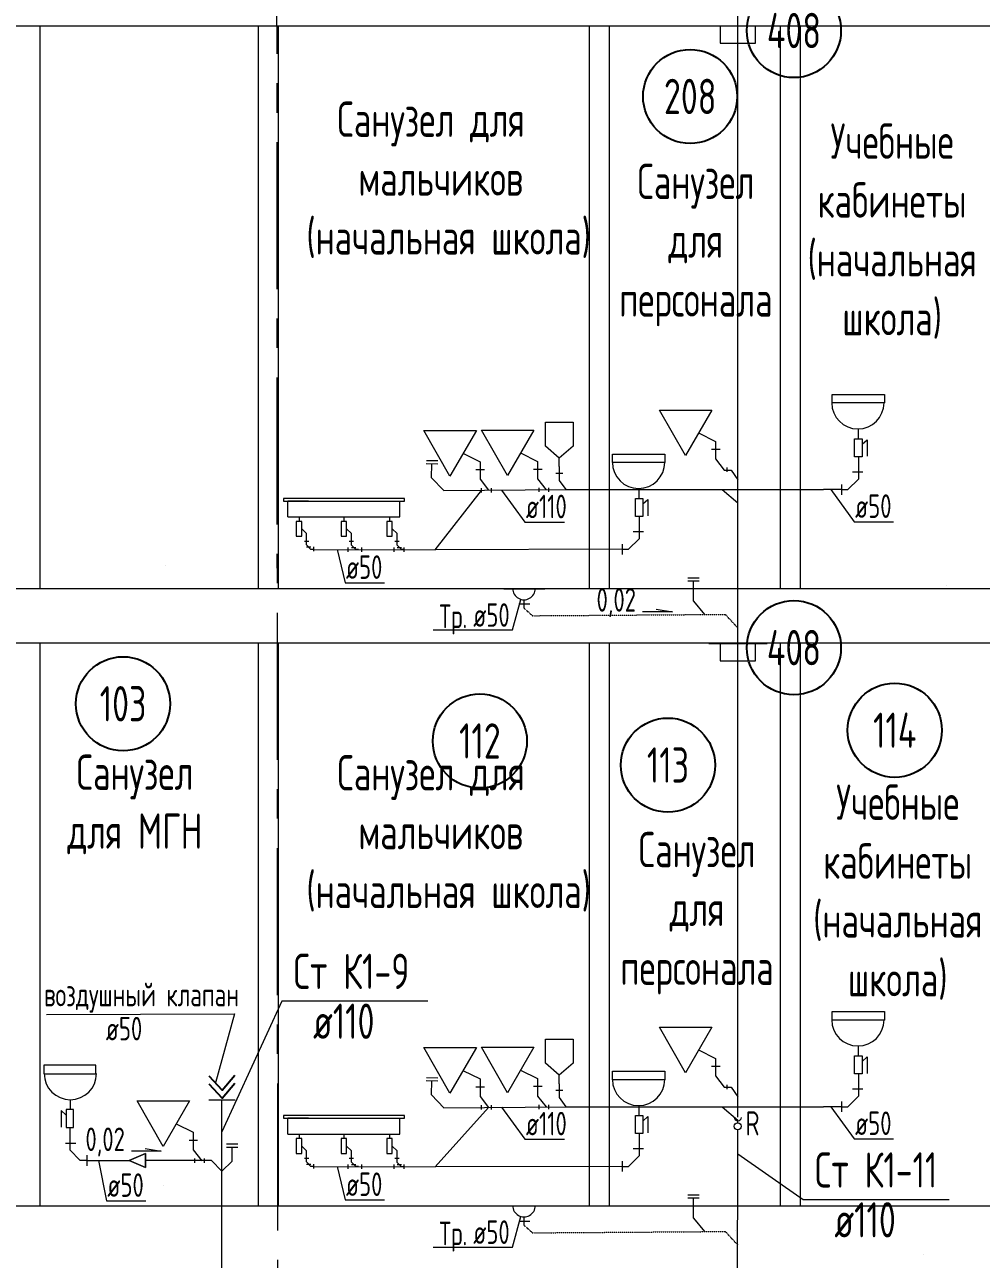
# Model space of a CAD drawing. Header units: millimetres. Extents: x -8689834 to 9419935, y -370377 to 166066.
# Drawn here: x -245600 to -237471, y -19607 to -9113 of the extents above; entities that cross this region are included whole.
import ezdxf
from ezdxf.enums import TextEntityAlignment as Align

# ---------------------------------------------------------------- set-up
doc = ezdxf.new("R2010")
doc.units = ezdxf.units.MM
doc.header["$MEASUREMENT"] = 0
doc.linetypes.add('CENTER', pattern=[2, 1.25, -0.25, 0.25, -0.25])
doc.linetypes.add('gost5', pattern=[0.137795, 0.098425, -0.03937, 0, 0])
doc.layers.get('0').update_dxf_attribs({"color": 250, "lineweight": 9})
for name, color, linetype, lineweight in [('_0', 250, 'Continuous', 9), ('АР_Маркер экспликации', 239, 'Continuous', 13), ('АР_Номер помещения', 1, 'Continuous', 25), ('АР_Оси', 195, 'Continuous', 9), ('АР_Помещения_площадь', 19, 'Continuous', 9), ('ВК_канализация', 32, 'Continuous', 30)]:
    doc.layers.add(name, color=color, linetype=linetype, lineweight=lineweight)
for name, color, linetype in [('PDF _0', 7, 'Continuous'), ('PDF __ВК-Text В1', 7, 'Continuous'), ('PDF __ВК-В1', 5, 'Continuous'), ('PDF __ВК-переход', 7, 'Continuous'), ('PDF __ВК-противопожарные муфты', 1, 'Continuous'), ('PDF __ВК-стены', 7, 'Continuous'), ('PDF __Сантехника', 7, 'Continuous'), ('АР_Кровля дорожки', 245, 'Continuous'), ('АР_Таблицы', 250, 'Continuous')]:
    doc.layers.add(name, color=color, linetype=linetype)
doc.layers.add('PDF __ВК-К1', color=7, linetype='Continuous', true_color=0xb80000)
doc.styles.add('ISOCPEUR', font='isocpeur.ttf', dxfattribs={"width": 0.7})
doc.styles.get("Standard").update_dxf_attribs({"font": 'isocpeur.ttf', "width": 0.7})

# ---------------------------------------------------------------- blocks, each defined once
blk = doc.blocks.new('*U3375')
at = {"layer": 'АР_Номер помещения', "color": 7}
blk.add_circle((-15720, 4793), 400, dxfattribs=at)
at = {"layer": 'АР_Помещения_площадь', "color": 7}
blk.add_line((-13545, 633), (-13545, 633), dxfattribs=at)
at = {"color": 7, "style": 'ISOCPEUR', "width": 0.7, "flags": 1}
blk.add_attdef('КАТЕГОРИЯ', (-499, -2092), '', height=250, dxfattribs=at)
at = {"layer": 'АР_Номер помещения', "color": 7, "style": 'ISOCPEUR', "width": 0.7}
blk.add_attdef('НОМЕР_ПОМЕЩЕНИЯ', text='', height=300, dxfattribs=at).set_placement((-15720, 4793), align=Align.MIDDLE_CENTER)
at = {"layer": 'АР_Помещения_площадь', "color": 7, "lineweight": 30, "width": 0.7, "flags": 104}
blk.add_attdef('ИМЯ_ПОМЕЩЕНИЯ', text='', height=100, dxfattribs=at).set_placement((158, 1217), align=Align.MIDDLE_CENTER)
at = {"layer": 'АР_Помещения_площадь', "color": 7, "style": 'ISOCPEUR', "width": 0.7}
blk.add_attdef('ПЛОЩАДЬ_ПОМЕЩЕНИЯ', text='', height=200, dxfattribs=at).set_placement((-13540, 880), align=Align.MIDDLE_RIGHT)
blk = doc.blocks.new('*U3325')
at = {"layer": 'АР_Номер помещения', "color": 7}
blk.add_circle((-15720, 4793), 400, dxfattribs=at)
at = {"layer": 'АР_Помещения_площадь', "color": 7}
blk.add_line((-13545, 633), (-13545, 633), dxfattribs=at)
at = {"color": 7, "style": 'ISOCPEUR', "width": 0.7, "flags": 1}
blk.add_attdef('КАТЕГОРИЯ', (-499, -2092), '', height=250, dxfattribs=at)
at = {"layer": 'АР_Номер помещения', "color": 7, "style": 'ISOCPEUR', "width": 0.7}
blk.add_attdef('НОМЕР_ПОМЕЩЕНИЯ', text='', height=300, dxfattribs=at).set_placement((-15720, 4793), align=Align.MIDDLE_CENTER)
at = {"layer": 'АР_Помещения_площадь', "color": 7, "lineweight": 30, "width": 0.7, "flags": 104}
blk.add_attdef('ИМЯ_ПОМЕЩЕНИЯ', text='', height=100, dxfattribs=at).set_placement((158, 1217), align=Align.MIDDLE_CENTER)
at = {"layer": 'АР_Помещения_площадь', "color": 7, "style": 'ISOCPEUR', "width": 0.7}
blk.add_attdef('ПЛОЩАДЬ_ПОМЕЩЕНИЯ', text='', height=200, dxfattribs=at).set_placement((-13540, 880), align=Align.MIDDLE_RIGHT)
blk = doc.blocks.new('*U3320')
at = {"layer": 'АР_Номер помещения', "color": 7}
blk.add_circle((-15720, 4793), 400, dxfattribs=at)
at = {"layer": 'АР_Помещения_площадь', "color": 7}
blk.add_line((-13545, 633), (-13545, 633), dxfattribs=at)
at = {"color": 7, "style": 'ISOCPEUR', "width": 0.7, "flags": 1}
blk.add_attdef('КАТЕГОРИЯ', (-499, -2092), '', height=250, dxfattribs=at)
at = {"layer": 'АР_Номер помещения', "color": 7, "style": 'ISOCPEUR', "width": 0.7}
blk.add_attdef('НОМЕР_ПОМЕЩЕНИЯ', text='', height=300, dxfattribs=at).set_placement((-15720, 4793), align=Align.MIDDLE_CENTER)
at = {"layer": 'АР_Помещения_площадь', "color": 7, "lineweight": 30, "width": 0.7, "flags": 104}
blk.add_attdef('ИМЯ_ПОМЕЩЕНИЯ', text='', height=100, dxfattribs=at).set_placement((158, 1217), align=Align.MIDDLE_CENTER)
at = {"layer": 'АР_Помещения_площадь', "color": 7, "style": 'ISOCPEUR', "width": 0.7}
blk.add_attdef('ПЛОЩАДЬ_ПОМЕЩЕНИЯ', text='', height=200, dxfattribs=at).set_placement((-13540, 880), align=Align.MIDDLE_RIGHT)
blk = doc.blocks.new('*U3321')
at = {"layer": 'АР_Номер помещения', "color": 7}
blk.add_circle((-15720, 4793), 400, dxfattribs=at)
at = {"layer": 'АР_Помещения_площадь', "color": 7}
blk.add_line((-13545, 633), (-13545, 633), dxfattribs=at)
at = {"color": 7, "style": 'ISOCPEUR', "width": 0.7, "flags": 1}
blk.add_attdef('КАТЕГОРИЯ', (-499, -2092), '', height=250, dxfattribs=at)
at = {"layer": 'АР_Номер помещения', "color": 7, "style": 'ISOCPEUR', "width": 0.7}
blk.add_attdef('НОМЕР_ПОМЕЩЕНИЯ', text='', height=300, dxfattribs=at).set_placement((-15720, 4793), align=Align.MIDDLE_CENTER)
at = {"layer": 'АР_Помещения_площадь', "color": 7, "lineweight": 30, "width": 0.7, "flags": 104}
blk.add_attdef('ИМЯ_ПОМЕЩЕНИЯ', text='', height=100, dxfattribs=at).set_placement((158, 1217), align=Align.MIDDLE_CENTER)
at = {"layer": 'АР_Помещения_площадь', "color": 7, "style": 'ISOCPEUR', "width": 0.7}
blk.add_attdef('ПЛОЩАДЬ_ПОМЕЩЕНИЯ', text='', height=200, dxfattribs=at).set_placement((-13540, 880), align=Align.MIDDLE_RIGHT)
blk = doc.blocks.new('*U3319')
at = {"layer": 'АР_Номер помещения', "color": 7}
blk.add_circle((-15720, 4793), 400, dxfattribs=at)
at = {"layer": 'АР_Помещения_площадь', "color": 7}
blk.add_line((-13545, 633), (-13545, 633), dxfattribs=at)
at = {"color": 7, "style": 'ISOCPEUR', "width": 0.7, "flags": 1}
blk.add_attdef('КАТЕГОРИЯ', (-499, -2092), '', height=250, dxfattribs=at)
at = {"layer": 'АР_Номер помещения', "color": 7, "style": 'ISOCPEUR', "width": 0.7}
blk.add_attdef('НОМЕР_ПОМЕЩЕНИЯ', text='', height=300, dxfattribs=at).set_placement((-15720, 4793), align=Align.MIDDLE_CENTER)
at = {"layer": 'АР_Помещения_площадь', "color": 7, "lineweight": 30, "width": 0.7, "flags": 104}
blk.add_attdef('ИМЯ_ПОМЕЩЕНИЯ', text='', height=100, dxfattribs=at).set_placement((158, 1217), align=Align.MIDDLE_CENTER)
at = {"layer": 'АР_Помещения_площадь', "color": 7, "style": 'ISOCPEUR', "width": 0.7}
blk.add_attdef('ПЛОЩАДЬ_ПОМЕЩЕНИЯ', text='', height=200, dxfattribs=at).set_placement((-13540, 880), align=Align.MIDDLE_RIGHT)
blk = doc.blocks.new('*U3285')
at = {"layer": 'АР_Номер помещения', "color": 7}
blk.add_circle((-15720, 4793), 400, dxfattribs=at)
at = {"layer": 'АР_Помещения_площадь', "color": 7}
blk.add_line((-13545, 633), (-13545, 633), dxfattribs=at)
at = {"color": 7, "style": 'ISOCPEUR', "width": 0.7, "flags": 1}
blk.add_attdef('КАТЕГОРИЯ', (-499, -2092), '', height=250, dxfattribs=at)
at = {"layer": 'АР_Номер помещения', "color": 7, "style": 'ISOCPEUR', "width": 0.7}
blk.add_attdef('НОМЕР_ПОМЕЩЕНИЯ', text='', height=300, dxfattribs=at).set_placement((-15720, 4793), align=Align.MIDDLE_CENTER)
at = {"layer": 'АР_Помещения_площадь', "color": 7, "lineweight": 30, "width": 0.7, "flags": 104}
blk.add_attdef('ИМЯ_ПОМЕЩЕНИЯ', text='', height=100, dxfattribs=at).set_placement((158, 1217), align=Align.MIDDLE_CENTER)
at = {"layer": 'АР_Помещения_площадь', "color": 7, "style": 'ISOCPEUR', "width": 0.7}
blk.add_attdef('ПЛОЩАДЬ_ПОМЕЩЕНИЯ', text='', height=200, dxfattribs=at).set_placement((-13540, 880), align=Align.MIDDLE_RIGHT)
blk = doc.blocks.new('*U3286')
at = {"layer": 'АР_Номер помещения', "color": 7}
blk.add_circle((-15720, 4793), 400, dxfattribs=at)
at = {"layer": 'АР_Помещения_площадь', "color": 7}
blk.add_line((-13545, 633), (-13545, 633), dxfattribs=at)
at = {"color": 7, "style": 'ISOCPEUR', "width": 0.7, "flags": 1}
blk.add_attdef('КАТЕГОРИЯ', (-499, -2092), '', height=250, dxfattribs=at)
at = {"layer": 'АР_Номер помещения', "color": 7, "style": 'ISOCPEUR', "width": 0.7}
blk.add_attdef('НОМЕР_ПОМЕЩЕНИЯ', text='', height=300, dxfattribs=at).set_placement((-15720, 4793), align=Align.MIDDLE_CENTER)
at = {"layer": 'АР_Помещения_площадь', "color": 7, "lineweight": 30, "width": 0.7, "flags": 104}
blk.add_attdef('ИМЯ_ПОМЕЩЕНИЯ', text='', height=100, dxfattribs=at).set_placement((158, 1217), align=Align.MIDDLE_CENTER)
at = {"layer": 'АР_Помещения_площадь', "color": 7, "style": 'ISOCPEUR', "width": 0.7}
blk.add_attdef('ПЛОЩАДЬ_ПОМЕЩЕНИЯ', text='', height=200, dxfattribs=at).set_placement((-13540, 880), align=Align.MIDDLE_RIGHT)
blk = doc.blocks.new('*U3314')
at = {"layer": 'АР_Номер помещения', "color": 7}
blk.add_circle((-15720, 4793), 400, dxfattribs=at)
at = {"layer": 'АР_Помещения_площадь', "color": 7}
blk.add_line((-13545, 633), (-13545, 633), dxfattribs=at)
at = {"color": 7, "style": 'ISOCPEUR', "width": 0.7, "flags": 1}
blk.add_attdef('КАТЕГОРИЯ', (-499, -2092), '', height=250, dxfattribs=at)
at = {"layer": 'АР_Номер помещения', "color": 7, "style": 'ISOCPEUR', "width": 0.7}
blk.add_attdef('НОМЕР_ПОМЕЩЕНИЯ', text='', height=300, dxfattribs=at).set_placement((-15720, 4793), align=Align.MIDDLE_CENTER)
at = {"layer": 'АР_Помещения_площадь', "color": 7, "lineweight": 30, "width": 0.7, "flags": 104}
blk.add_attdef('ИМЯ_ПОМЕЩЕНИЯ', text='', height=100, dxfattribs=at).set_placement((158, 1217), align=Align.MIDDLE_CENTER)
at = {"layer": 'АР_Помещения_площадь', "color": 7, "style": 'ISOCPEUR', "width": 0.7}
blk.add_attdef('ПЛОЩАДЬ_ПОМЕЩЕНИЯ', text='', height=200, dxfattribs=at).set_placement((-13540, 880), align=Align.MIDDLE_RIGHT)

msp = doc.modelspace()

# ---------------------------------------------------------------- linework, layer by layer
at = {"color": 7, "ltscale": 500}
msp.add_lwpolyline([(-245414.8, -17525.9), (-243816.4, -17521.6), (-243978.3, -18107.5)], dxfattribs=at)
at = {"layer": '_0', "color": 244, "ltscale": 500, "true_color": 0x991b1e}
for points in [[(-239916.3, -14012.1), (-239822.5, -14126.1)], [(-239916.3, -19257), (-239822.5, -19370.9)]]:
    msp.add_lwpolyline(points, dxfattribs=at)
at = {"layer": '_0', "color": 7, "ltscale": 500}
msp.add_lwpolyline([(-242175.7, -17412.7), (-243414.8, -17412.7), (-243923.9, -18522.4)], dxfattribs=at)
at = {"layer": 'PDF _0', "color": 3, "lineweight": 13}
for centre in [(-241357.2, -13906.4), (-241357.2, -13906.4), (-241357.2, -19151.3), (-241357.2, -19151.3)]:
    msp.add_arc(centre, 95.2, 179.99999, 0.00001, dxfattribs=at)
at = {"layer": 'PDF __ВК-Text В1', "lineweight": 13}
for points in [[(-240232.9, -14081.5), (-240096.6, -14104.5), (-240350, -14104.5)], [(-244576.2, -18665.8), (-244439.9, -18688.8), (-244693.2, -18688.8)]]:
    msp.add_lwpolyline(points, dxfattribs=at)
at = {"layer": 'PDF __ВК-В1', "color": 244, "lineweight": 13, "true_color": 0x991b1e}
for points in [[(-239540.2, -18399.6), (-239539.2, -1789.8)], [(-243923.9, -20036), (-243923.9, -18255.1)], [(-239541.6, -20037.8), (-239540.9, -18506.4)]]:
    msp.add_lwpolyline(points, dxfattribs=at)
at = {"layer": 'PDF __ВК-К1', "color": 244, "lineweight": 13, "true_color": 0x991b1e}
for points in [[(-239728.8, -12654.9), (-239728.8, -12803.5)], [(-239763.3, -12720.6), (-239690.8, -12720.6)], [(-238515.6, -12785.9), (-238515.6, -12976.4)], [(-242090, -12847.3), (-242187.3, -12845.2)], [(-242089.5, -12821.2), (-242186.7, -12819.1)], [(-242037.8, -13073.8), (-242142.3, -12964.8), (-242139.8, -12846.2)], [(-241765.2, -12894.5), (-241692.7, -12894.5)], [(-241730.7, -12828.9), (-241730.7, -12977.4)], [(-241276.6, -12891), (-241204.1, -12891)], [(-241242, -12825.4), (-241242, -12973.9)], [(-241058.9, -12869.2), (-241058.9, -12987.9)], [(-239728.8, -12803.5), (-239656.3, -12899.3)], [(-239631.7, -12914.4), (-239631.7, -12877.9)], [(-241730.7, -12977.4), (-241658.1, -13070.7)], [(-241242, -12973.9), (-241169.5, -13067.2)], [(-241086.5, -12924.4), (-241028.6, -12924.4)], [(-241058.9, -12987.9), (-241000.9, -13065.2)], [(-238659.5, -13065.2), (-238604.5, -13065.2), (-238515.6, -12976.4)], [(-238477.5, -12917.1), (-238566.4, -12917.1)], [(-241717.4, -13088.3), (-241717.4, -13051.8)], [(-241633.6, -13088.3), (-241633.6, -13051.8)], [(-241228.7, -13084.8), (-241228.7, -13048.4)], [(-241145, -13084.8), (-241145, -13048.4)], [(-241000.9, -13065.2), (-240920.5, -13065.2)], [(-238659.5, -13020.8), (-238659.5, -13109.7)], [(-240379.2, -13292.5), (-240379.2, -13483)], [(-240341.1, -13423.7), (-240430, -13423.7)], [(-243222.5, -13501.8), (-243186, -13501.8)], [(-243205.1, -13533.1), (-243205.1, -13496.7)], [(-243144.1, -13573.5), (-243168.4, -13573.5), (-243205.1, -13533.1)], [(-242842.5, -13501.8), (-242806.1, -13501.8)], [(-242823.4, -13536.9), (-242823.4, -13500.5)], [(-242453.9, -13501.8), (-242417.5, -13501.8)], [(-242434.8, -13538.2), (-242434.8, -13501.8)], [(-240523.1, -13571.9), (-240468.1, -13571.9), (-240379.2, -13483)], [(-240523.1, -13527.4), (-240523.1, -13616.3)], [(-243205.1, -13552.2), (-243168.6, -13552.2)], [(-243144.4, -13588.6), (-243144.4, -13552.2)], [(-242852.9, -13557.3), (-242852.9, -13593.7)], [(-242764.4, -13574.3), (-242787, -13574.3), (-242823.4, -13536.9)], [(-242823.4, -13556), (-242787, -13556)], [(-242739.2, -13557.3), (-242739.2, -13593.7)], [(-242464.3, -13557.3), (-242464.3, -13593.7)], [(-242375.8, -13575.2), (-242398.4, -13575.2), (-242434.8, -13538.2)], [(-242434.8, -13557.3), (-242398.4, -13557.3)], [(-242375.8, -13593.7), (-242375.8, -13557.3)], [(-239965.9, -13813.5), (-239868.6, -13813.5)], [(-239965.9, -13839.6), (-239868.6, -13839.6)], [(-239916.3, -14012.1), (-239917.2, -13839.6), (-239917.2, -13839.6)], [(-241528.6, -13908.5), (-241181.5, -13908.5)], [(-241308.5, -14039.8), (-241401.6, -14039.8)], [(-241308.5, -14039.8), (-241401.6, -14039.8)], [(-241355, -14073.6), (-241354.4, -14001.7)], [(-239728.8, -17899.8), (-239728.8, -18048.4)], [(-239763.3, -17965.5), (-239690.8, -17965.5)], [(-238515.6, -18030.7), (-238515.6, -18221.2)], [(-242090, -18092.1), (-242187.3, -18090.1)], [(-242089.5, -18066), (-242186.7, -18064)], [(-242037.8, -18318.7), (-242142.3, -18209.7), (-242139.8, -18091.1)], [(-241765.2, -18139.4), (-241692.7, -18139.4)], [(-241730.7, -18073.7), (-241730.7, -18222.3)], [(-241276.6, -18135.9), (-241204.1, -18135.9)], [(-241242, -18070.3), (-241242, -18218.8)], [(-241058.9, -18114.1), (-241058.9, -18232.8)], [(-239728.8, -18048.4), (-239656.3, -18144.2)], [(-239631.7, -18159.2), (-239631.7, -18122.8)], [(-243812.6, -18255.1), (-244035.1, -18255.1)], [(-241730.7, -18222.3), (-241658.1, -18315.6)], [(-241242, -18218.8), (-241169.5, -18312.1)], [(-241086.5, -18169.3), (-241028.6, -18169.3)], [(-241058.9, -18232.8), (-241000.9, -18310.1)], [(-238659.5, -18310.1), (-238604.5, -18310.1), (-238515.6, -18221.2)], [(-238477.5, -18162), (-238566.4, -18162)], [(-241717.4, -18333.2), (-241717.4, -18296.7)], [(-241633.6, -18333.2), (-241633.6, -18296.7)], [(-241228.7, -18329.7), (-241228.7, -18293.3)], [(-241145, -18329.7), (-241145, -18293.3)], [(-241000.9, -18310.1), (-240920.5, -18310.1)], [(-238659.5, -18265.7), (-238659.5, -18354.6)], [(-245216.6, -18487.1), (-245216.6, -18677.6)], [(-244168.4, -18527.1), (-244168.4, -18675.6)], [(-240379.2, -18537.4), (-240379.2, -18727.9)], [(-245254.7, -18618.4), (-245165.8, -18618.4)], [(-245072.7, -18766.5), (-245127.7, -18766.5), (-245216.6, -18677.6)], [(-244202.9, -18592.7), (-244130.4, -18592.7)], [(-244168.4, -18675.6), (-244095.9, -18768.9)], [(-243923.9, -18858.9), (-243836.4, -18771.4), (-243836.4, -18652.7)], [(-243886.2, -18626.6), (-243788.9, -18626.6)], [(-243886.2, -18652.7), (-243788.9, -18652.7)], [(-240341.1, -18668.6), (-240430, -18668.6)], [(-245072.7, -18722.1), (-245072.7, -18811)], [(-244155.1, -18786.5), (-244155.1, -18750.1)], [(-244071.3, -18786.5), (-244071.3, -18750.1)], [(-243222.5, -18746.6), (-243186, -18746.6)], [(-243205.1, -18778), (-243205.1, -18741.6)], [(-243144.1, -18818.3), (-243168.4, -18818.3), (-243205.1, -18778)], [(-242842.5, -18746.6), (-242806.1, -18746.6)], [(-242823.4, -18781.8), (-242823.4, -18745.4)], [(-242764.4, -18819.2), (-242787, -18819.2), (-242823.4, -18781.8)], [(-242453.9, -18746.6), (-242417.5, -18746.6)], [(-242434.8, -18783.1), (-242434.8, -18746.6)], [(-240523.1, -18816.8), (-240468.1, -18816.8), (-240379.2, -18727.9)], [(-240523.1, -18772.3), (-240523.1, -18861.2)], [(-243205.1, -18797.1), (-243168.6, -18797.1)], [(-243144.4, -18833.5), (-243144.4, -18797.1)], [(-242852.9, -18802.2), (-242852.9, -18838.6)], [(-242823.4, -18800.9), (-242787, -18800.9)], [(-242739.2, -18802.2), (-242739.2, -18838.6)], [(-242464.3, -18802.2), (-242464.3, -18838.6)], [(-242375.8, -18820.1), (-242398.4, -18820.1), (-242434.8, -18783.1)], [(-242434.8, -18802.2), (-242398.4, -18802.2)], [(-242375.8, -18838.6), (-242375.8, -18802.2)], [(-239965.9, -19058.4), (-239868.6, -19058.4)], [(-239965.9, -19084.5), (-239868.6, -19084.5)], [(-239916.3, -19257), (-239917.2, -19084.5), (-239917.2, -19084.5)], [(-241528.6, -19153.4), (-241181.5, -19153.4)], [(-241308.5, -19284.6), (-241401.6, -19284.6)], [(-241308.5, -19284.6), (-241401.6, -19284.6)], [(-241355, -19318.5), (-241354.4, -19246.5)]]:
    msp.add_lwpolyline(points, dxfattribs=at)
at = {"layer": 'PDF __ВК-К1', "lineweight": 13}
for points in [[(-241528.6, -13908.5), (-241181.5, -13908.5)], [(-241528.6, -19153.4), (-241181.5, -19153.4)]]:
    msp.add_lwpolyline(points, dxfattribs=at)
at = {"layer": 'PDF __ВК-К1', "color": 244, "linetype": 'gost5', "lineweight": 13, "ltscale": 0.5, "true_color": 0x991b1e}
for points in [[(-241355, -14073.6), (-241285.4, -14136.7), (-239646.9, -14125.4), (-239541.5, -14239.7)], [(-241355, -19318.5), (-241285.4, -19381.6), (-239646.9, -19370.3), (-239541.5, -19484.6)]]:
    msp.add_lwpolyline(points, dxfattribs=at)
at = {"layer": 'PDF __ВК-переход', "lineweight": 13}
msp.add_lwpolyline([(-244573.8, -18825.8), (-244573.8, -18707.3), (-244713.5, -18766.5), (-244573.8, -18825.8), (-244573.8, -18707.3), (-244713.5, -18766.5), (-244573.8, -18825.8), (-244713.5, -18766.5), (-244573.8, -18707.3)], close=True, dxfattribs=at)
at = {"layer": 'PDF __ВК-противопожарные муфты', "lineweight": 13}
for points in [[(-239787.1, -9122.9), (-239541.5, -9122.9), (-239291.8, -9122.9)], [(-239689.7, -9122.9), (-239689.7, -9271.1), (-239389.2, -9271.1), (-239389.2, -9122.9)], [(-239787.1, -14372.1), (-239541.5, -14372.1), (-239291.8, -14372.1)], [(-239689.7, -14372.1), (-239689.7, -14520.2), (-239389.2, -14520.2), (-239389.2, -14372.1)]]:
    msp.add_lwpolyline(points, dxfattribs=at)
at = {"layer": 'PDF __ВК-стены', "color": 18, "lineweight": 13, "true_color": 0x000000}
for points in [[(-278656.6, -9122.9), (-223080.9, -9122.9)], [(-245471.2, -9122.9), (-245471.2, -13906.4)], [(-243615.2, -9122.9), (-243615.2, -13906.4)], [(-243445.8, -9122.9), (-243445.8, -13906.4)], [(-240803.2, -9122.9), (-240803.2, -13906.4)], [(-240633.9, -9122.9), (-240633.9, -13906.4)], [(-239179.8, -9122.9), (-239179.8, -13906.4)], [(-239010.5, -9122.9), (-239010.5, -13906.4)], [(-278656.6, -13906.4), (-223080.9, -13906.4)], [(-278656.6, -14367.8), (-223080.9, -14367.8)], [(-245471.2, -14374.7), (-245471.2, -19158.1)], [(-243615.2, -14367.8), (-243615.2, -19151.3)], [(-243445.8, -14367.8), (-243445.8, -19151.3)], [(-240803.2, -14367.8), (-240803.2, -19151.3)], [(-240633.9, -14367.8), (-240633.9, -19151.3)], [(-239179.8, -14372.1), (-239179.8, -19155.5)], [(-239010.5, -14372.1), (-239010.5, -19155.5)], [(-278656.6, -19151.3), (-223080.9, -19151.3)]]:
    msp.add_lwpolyline(points, dxfattribs=at)
at = {"layer": 'PDF __Сантехника', "lineweight": 13}
for points in [[(-238737.8, -12256.7), (-238293.4, -12256.7), (-238293.4, -12328.7), (-238737.8, -12328.7)], [(-239984.4, -12775.8), (-240205.5, -12389), (-239759.9, -12389)], [(-241986.3, -12949.8), (-242207.4, -12562.9), (-241761.8, -12562.9)], [(-241497.7, -12946.3), (-241718.8, -12559.4), (-241273.1, -12559.4)], [(-238547.3, -12633.5), (-238483.8, -12633.5), (-238483.8, -12785.9), (-238547.3, -12785.9)], [(-240605.7, -12763.4), (-240161.2, -12763.4), (-240161.2, -12835.4), (-240605.7, -12835.4)], [(-242374.1, -13139.2), (-243401.2, -13139.2), (-243401.2, -13163.5), (-242374.1, -13163.5)], [(-240410.9, -13140.1), (-240347.4, -13140.1), (-240347.4, -13292.5), (-240410.9, -13292.5)], [(-243245, -13335.2), (-243291.9, -13335.2), (-243291.9, -13461.9), (-243245, -13461.9)], [(-242865.1, -13335.2), (-242910.2, -13335.2), (-242910.2, -13461.9), (-242865.1, -13461.9)], [(-242476.5, -13335.2), (-242521.6, -13335.2), (-242521.6, -13461.9), (-242476.5, -13461.9)], [(-238737.8, -17501.6), (-238293.4, -17501.6), (-238293.4, -17573.6), (-238737.8, -17573.6)], [(-239984.4, -18020.7), (-240205.5, -17633.8), (-239759.9, -17633.8)], [(-241986.3, -18194.6), (-242207.4, -17807.7), (-241761.8, -17807.7)], [(-241497.7, -18191.2), (-241718.8, -17804.3), (-241273.1, -17804.3)], [(-238547.3, -17878.4), (-238483.8, -17878.4), (-238483.8, -18030.7), (-238547.3, -18030.7)], [(-244994.4, -17958), (-245438.8, -17958), (-245438.8, -18030), (-244994.4, -18030)], [(-240605.7, -18008.3), (-240161.2, -18008.3), (-240161.2, -18080.3), (-240605.7, -18080.3)], [(-245184.9, -18334.7), (-245248.4, -18334.7), (-245248.4, -18487.1), (-245184.9, -18487.1)], [(-244424, -18648), (-244645.1, -18261.1), (-244199.5, -18261.1)], [(-242374.1, -18384), (-243401.2, -18384), (-243401.2, -18408.3), (-242374.1, -18408.3)], [(-240410.9, -18385), (-240347.4, -18385), (-240347.4, -18537.4), (-240410.9, -18537.4)], [(-243245, -18580.1), (-243291.9, -18580.1), (-243291.9, -18706.7), (-243245, -18706.7)], [(-242865.1, -18580.1), (-242910.2, -18580.1), (-242910.2, -18706.7), (-242865.1, -18706.7)], [(-242476.5, -18580.1), (-242521.6, -18580.1), (-242521.6, -18706.7), (-242476.5, -18706.7)]]:
    msp.add_lwpolyline(points, close=True, dxfattribs=at)
for points in [[(-241058.9, -12869.2), (-241058.9, -12797.4), (-241174.9, -12695.3), (-241174.9, -12491), (-240940.2, -12491), (-240940.2, -12695.3), (-241058.9, -12797.4)], [(-239873.9, -12582.4), (-239728.8, -12654.9)], [(-238517.7, -12553), (-238517.7, -12633.5)], [(-238483.8, -12680), (-238441.5, -12641.9), (-238441.5, -12781.6)], [(-241875.8, -12756.3), (-241730.7, -12828.9)], [(-241387.1, -12752.9), (-241242, -12825.4)], [(-240381.3, -13059.7), (-240381.3, -13140.1)], [(-243363, -13297), (-243363, -13163.5)], [(-243189.5, -13163.5), (-243363, -13163.5)], [(-242412.3, -13297), (-242412.3, -13163.5)], [(-240347.4, -13186.7), (-240305.1, -13148.6), (-240305.1, -13288.3)], [(-243363, -13297), (-242412.3, -13297)], [(-243267.6, -13297), (-243267.6, -13335.2)], [(-242887.6, -13297), (-242887.6, -13335.2)], [(-242499, -13297), (-242499, -13335.2)], [(-243205.1, -13439.3), (-243245, -13399.4)], [(-242823.5, -13439.3), (-242865.1, -13399.4)], [(-242434.8, -13439.3), (-242476.5, -13399.4)], [(-243205.1, -13501.8), (-243205.1, -13439.3)], [(-242823.5, -13501.8), (-242823.5, -13439.3)], [(-242434.8, -13501.8), (-242434.8, -13439.3)], [(-241058.9, -18114.1), (-241058.9, -18042.3), (-241174.9, -17940.1), (-241174.9, -17735.8), (-240940.2, -17735.8), (-240940.2, -17940.1), (-241058.9, -18042.3)], [(-239873.9, -17827.3), (-239728.8, -17899.8)], [(-238517.7, -17797.9), (-238517.7, -17878.4)], [(-238483.8, -17924.9), (-238441.5, -17886.8), (-238441.5, -18026.5)], [(-241875.8, -18001.2), (-241730.7, -18073.7)], [(-241387.1, -17997.7), (-241242, -18070.3)], [(-245214.5, -18254.3), (-245214.5, -18334.7)], [(-245248.4, -18381.3), (-245290.7, -18343.2), (-245290.7, -18482.9)], [(-240381.3, -18304.6), (-240381.3, -18385)], [(-244313.5, -18454.5), (-244168.4, -18527.1)], [(-243363, -18541.9), (-243363, -18408.3)], [(-243189.5, -18408.3), (-243363, -18408.3)], [(-242412.3, -18541.9), (-242412.3, -18408.3)], [(-240347.4, -18431.6), (-240305.1, -18393.5), (-240305.1, -18533.1)], [(-243363, -18541.9), (-242412.3, -18541.9)], [(-243267.6, -18541.9), (-243267.6, -18580.1)], [(-242887.6, -18541.9), (-242887.6, -18580.1)], [(-242499, -18541.9), (-242499, -18580.1)], [(-243205.1, -18684.2), (-243245, -18644.3)], [(-242823.5, -18684.2), (-242865.1, -18644.3)], [(-242434.8, -18684.2), (-242476.5, -18644.3)], [(-243205.1, -18746.6), (-243205.1, -18684.2)], [(-242823.5, -18746.6), (-242823.5, -18684.2)], [(-242434.8, -18746.6), (-242434.8, -18684.2)]]:
    msp.add_lwpolyline(points, dxfattribs=at)
for centre in [(-238519.8, -12326.6), (-240383.4, -12833.2), (-238519.8, -17571.5), (-245212.4, -18027.9), (-240383.4, -18078.1)]:
    msp.add_arc(centre, 222.2, 180, 0, dxfattribs=at)
at = {"layer": 'АР_Кровля дорожки', "color": 244, "ltscale": 100, "true_color": 0x991b1e}
for points in [[(-244035.5, -18046.2), (-243921, -18168.8), (-243814.8, -18040.3)], [(-244035.5, -18115.6), (-243921, -18238.2), (-243814.8, -18109.7)]]:
    msp.add_lwpolyline(points, dxfattribs=at)
at = {"layer": 'АР_Оси', "color": 18, "linetype": 'CENTER', "lineweight": 13, "ltscale": 1000, "true_color": 0x000000}
msp.add_line((-243445.8, -25361.3), (-243465.7, 5518.6), dxfattribs=at)
at = {"layer": 'ВК_канализация', "color": 244, "lineweight": 13, "ltscale": 500, "true_color": 0x991b1e}
for points in [[(-239656.3, -12899.3), (-239596.1, -12898.7), (-239541.5, -12981.2)], [(-240523.1, -13571.9), (-242111.7, -13576.9), (-241717.4, -13071.2)], [(-242037.8, -13073.8), (-241000.9, -13065.2)], [(-240920.5, -13065.2), (-239673.6, -13065.2), (-239541.5, -13178)], [(-239673.6, -13065.2), (-238812.9, -13065.2)], [(-238659.5, -13065.2), (-238812.9, -13065.2), (-238812.9, -13065.2)], [(-243144.1, -13573.5), (-242111.4, -13576.5)], [(-239656.3, -18144.2), (-239596.1, -18143.6), (-239541.5, -18226.1)], [(-240523.1, -18816.8), (-242111.7, -18821.8), (-241658.1, -18315.6)], [(-242037.8, -18318.7), (-241000.9, -18310.1)], [(-240920.5, -18310.1), (-239673.6, -18310.1), (-239541.5, -18422.9)], [(-239673.6, -18310.1), (-238812.9, -18310.1)], [(-238659.5, -18310.1), (-238812.9, -18310.1), (-238812.9, -18310.1)], [(-239540.8, -18446.4), (-239540.6, -18429.6)], [(-245072.7, -18766.5), (-244713.5, -18766.5)], [(-244011.4, -18766.9), (-244573.8, -18766.5)], [(-244011.4, -18766.9), (-243923.9, -18858.9)], [(-243144.1, -18818.3), (-242111.4, -18821.4)]]:
    msp.add_lwpolyline(points, dxfattribs=at)
at = {"layer": 'ВК_канализация', "color": 18, "lineweight": 13, "ltscale": 500, "true_color": 0x000000}
for points in [[(-241547.2, -13068.2), (-241349.4, -13341.1), (-241014.1, -13341.1)], [(-238749.4, -13065.2), (-238551.6, -13338.1), (-238216.4, -13338.1)], [(-242945.2, -13574.1), (-242878.3, -13856.3), (-242543, -13856.3)], [(-242129.6, -14257.5), (-241455.1, -14257.5), (-241382.8, -13998.1)], [(-241547.2, -18313.1), (-241349.4, -18586), (-241014.1, -18586)], [(-238749.4, -18310.1), (-238551.6, -18583), (-238216.4, -18583)], [(-244972.6, -18766.5), (-244905.9, -19108.4), (-244570.6, -19108.4)], [(-237745.4, -19100.7), (-238984.5, -19100.7), (-239541.5, -18713.1)], [(-242945.2, -18818.9), (-242878.3, -19101.2), (-242543, -19101.2)], [(-242129.6, -19502.4), (-241455.1, -19502.4), (-241382.8, -19243)]]:
    msp.add_lwpolyline(points, dxfattribs=at)
at = {"layer": 'ВК_канализация', "color": 244, "lineweight": 13, "ltscale": 500, "true_color": 0x991b1e}
msp.add_circle((-239541.2, -18476.4), 30, dxfattribs=at)
msp.add_arc((-239540.2, -18399.6), 30, 179.27075, 359.27075, dxfattribs=at)

# ---------------------------------------------------------------- block references
at = {"layer": 'АР_Маркер экспликации', "color": 7, "lineweight": 13}
ref = msp.add_blockref('*U3314', (-223343.6, -13956.5), dxfattribs=at)
ref.add_attrib('НОМЕР_ПОМЕЩЕНИЯ', '408', dxfattribs={"layer": 'АР_Номер помещения', "color": 7, "height": 300, "style": 'ISOCPEUR', "width": 0.7}).set_placement((-239063.3, -9163.2), align=Align.MIDDLE_CENTER)
ref = msp.add_blockref('*U3325', (-230857.6, -14340), dxfattribs=at)
ref.add_attrib('НОМЕР_ПОМЕЩЕНИЯ', '206', dxfattribs={"layer": 'АР_Номер помещения', "color": 7, "height": 300, "style": 'ISOCPEUR', "width": 0.7}).set_placement((-246577.4, -9546.6), align=Align.MIDDLE_CENTER)
ref = msp.add_blockref('*U3319', (-224225.3, -14516.7), dxfattribs=at)
ref.add_attrib('НОМЕР_ПОМЕЩЕНИЯ', '208', dxfattribs={"layer": 'АР_Номер помещения', "color": 7, "height": 300, "style": 'ISOCPEUR', "width": 0.7}).set_placement((-239945, -9723.3), align=Align.MIDDLE_CENTER)
ref = msp.add_blockref('*U3314', (-223343.6, -19201.4), dxfattribs=at)
ref.add_attrib('НОМЕР_ПОМЕЩЕНИЯ', '408', dxfattribs={"layer": 'АР_Номер помещения', "color": 7, "height": 300, "style": 'ISOCPEUR', "width": 0.7}).set_placement((-239063.3, -14408), align=Align.MIDDLE_CENTER)
ref = msp.add_blockref('*U3285', (-230875.1, -19612.1), dxfattribs=at)
ref.add_attrib('НОМЕР_ПОМЕЩЕНИЯ', '125', dxfattribs={"layer": 'АР_Номер помещения', "color": 7, "height": 300, "style": 'ISOCPEUR', "width": 0.7}).set_placement((-246594.9, -14818.8), align=Align.MIDDLE_CENTER)
ref = msp.add_blockref('*U3375', (-229044.5, -19678.2), dxfattribs=at)
ref.add_attrib('НОМЕР_ПОМЕЩЕНИЯ', '103', dxfattribs={"layer": 'АР_Номер помещения', "color": 7, "height": 300, "style": 'ISOCPEUR', "width": 0.7}).set_placement((-244764.3, -14884.9), align=Align.MIDDLE_CENTER)
ref = msp.add_blockref('*U3320', (-222486.8, -19903.3), dxfattribs=at)
ref.add_attrib('НОМЕР_ПОМЕЩЕНИЯ', '114', dxfattribs={"layer": 'АР_Номер помещения', "color": 7, "height": 300, "style": 'ISOCPEUR', "width": 0.7}).set_placement((-238206.5, -15109.9), align=Align.MIDDLE_CENTER)
ref = msp.add_blockref('*U3286', (-226012.3, -19994.7), dxfattribs=at)
ref.add_attrib('НОМЕР_ПОМЕЩЕНИЯ', '112', dxfattribs={"layer": 'АР_Номер помещения', "color": 7, "height": 300, "style": 'ISOCPEUR', "width": 0.7}).set_placement((-241732.1, -15201.4), align=Align.MIDDLE_CENTER)
ref = msp.add_blockref('*U3321', (-224414, -20199), dxfattribs=at)
ref.add_attrib('НОМЕР_ПОМЕЩЕНИЯ', '113', dxfattribs={"layer": 'АР_Номер помещения', "color": 7, "height": 300, "style": 'ISOCPEUR', "width": 0.7}).set_placement((-240133.8, -15405.6), align=Align.MIDDLE_CENTER)

# ---------------------------------------------------------------- texts
at = {"layer": 'АР_Таблицы', "lineweight": 13, "ltscale": 100, "style": 'ISOCPEUR'}
for s, insert, char_height, width, attachment_point in [('\\pxi-1,l1,qc,t1,5;Санузел для мальчиков  (начальная школа)', (-243692.3, -10431.7), 300, 3089.672, 4), ('\\pxi-1,l1,qc,t1,5;Учебные \\Pкабинеты \\P(начальная \\Pшкола)', (-239773.7, -10868), 300, 3089.672, 4), ('\\pxi-1,l1,qc,t1,5;Санузел \\Pдля \\Pперсонала', (-241441.9, -10985.6), 300, 3089.672, 4), ('\\pxi-1,l1,t1,5;ø110', (-241341.6, -13208.4), 200, 7500, 4), ('\\pxi-1,l1,t1,5;ø50', (-238543.9, -13205.4), 200, 7500, 4), ('\\pxi-1,l1,t1,5;ø50', (-242870.5, -13723.6), 200, 7500, 4), ('\\pxi-1,l1,t1,5;0,02', (-240405.6, -14025.5), 200, 7500, 6), ('\\pxi-1,l1,qc,t1,5;Санузел \\Pдля МГН', (-246208.2, -15740.9), 300, 3089.672, 4), ('\\pxi-1,l1,qc,t1,5;Санузел для мальчиков  (начальная школа)', (-243692.3, -15986.3), 300, 3089.672, 4), ('\\pxi-1,l1,qc,t1,5;Учебные \\Pкабинеты \\P(начальная \\Pшкола)', (-239725.8, -16486.4), 300, 3089.672, 4), ('\\pxi-1,l1,qc,t1,5;Санузел \\Pдля \\Pперсонала', (-241431.6, -16665.2), 300, 3089.672, 4), ('\\pxi-1,l1,t1,5;Ст К1-9', (-243315.8, -17159.5), 300, 7500, 4), ('\\pxi-1,l1,t1,5;ø110', (-243149.7, -17583.1), 300, 7500, 4), ('\\pxi-1,l1,t1,5;ø110', (-241341.6, -18453.3), 200, 7500, 4), ('\\pxi-1,l1,t1,5;ø50', (-238543.9, -18450.3), 200, 7500, 4), ('\\pxi-1,l1,t1,5;0,02', (-244748.9, -18609.8), 200, 7500, 6), ('\\pxi-1,l1,t1,5;Ст К1-11', (-238885.5, -18847.5), 300, 7500, 4), ('\\pxi-1,l1,t1,5;ø50', (-244898.1, -18975.8), 200, 7500, 4), ('\\pxi-1,l1,t1,5;ø50', (-242870.5, -18968.5), 200, 7500, 4), ('\\pxi-1,l1,t1,5;ø110', (-238719.4, -19271), 300, 7500, 4)]:
    msp.add_mtext(s, dxfattribs=dict(at, insert=insert, char_height=char_height, width=width, attachment_point=attachment_point))
at = {"layer": 'ВК_канализация', "color": 18, "lineweight": 13, "ltscale": 100, "true_color": 0x000000, "attachment_point": 4, "style": 'ISOCPEUR'}
for s, insert, char_height, width in [('Тр.', (-242077.1, -14169.1), 200, 5891.51), ('\\pxi-1,l1,t1,5;ø50', (-241788.6, -14130.9), 200, 7500), ('R', (-239474.7, -18450.8), 205.4, 5730.034), ('Тр.', (-242077.1, -19413.9), 200, 5891.51), ('\\pxi-1,l1,t1,5;ø50', (-241788.6, -19375.8), 200, 7500)]:
    msp.add_mtext(s, dxfattribs=dict(at, insert=insert, char_height=char_height, width=width))
at = {"layer": 'ВК_канализация', "color": 18, "ltscale": 100, "true_color": 0x000000, "char_height": 200, "attachment_point": 4, "style": 'ISOCPEUR'}
for s, insert, width in [('воздушный клапан', (-245435.8, -17383.8), 5891.51), ('\\pxi-1,l1,t1,5;ø50', (-244911.1, -17646.2), 7500)]:
    msp.add_mtext(s, dxfattribs=dict(at, insert=insert, width=width))

doc.saveas('drawing.dxf')
